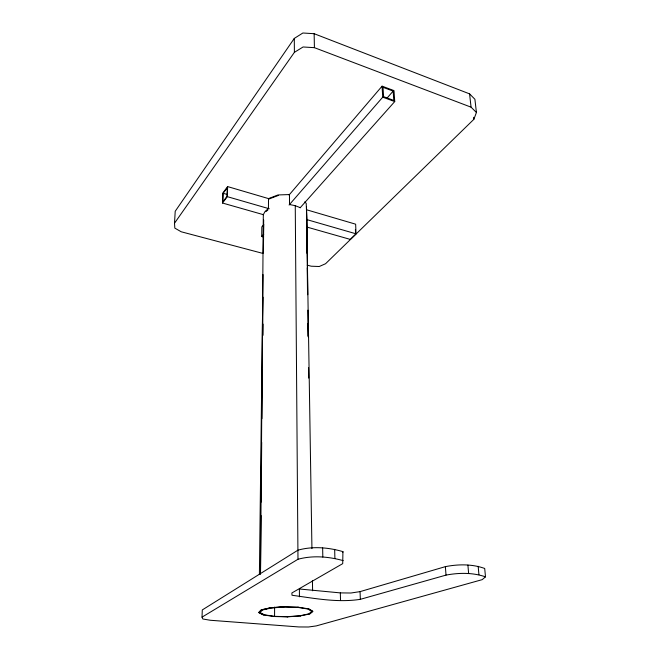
<?xml version="1.0" encoding="UTF-8"?>
<svg xmlns="http://www.w3.org/2000/svg" width="660" height="660" viewBox="0 0 660 660"><rect width="100%" height="100%" fill="white"/><g stroke="black" fill="none" stroke-linecap="round" stroke-linejoin="round"><path stroke-width="0.99" d="M274.568 616.341L264.536 614.839L260.015 612.529L262.399 610.013L271.276 607.976L284.295 607.002L297.767 607.39L307.857 609.007L311.85 611.391L308.872 613.866L299.937 615.78L287.455 616.679L274.568 616.341L274.601 607.093M261.03 515.485L260.494 574.183L263.307 214.648L265.122 211.398L268.438 208.535L268.513 198.602L278.009 194.947L289.468 194.56L289.509 204.526L295.259 205.681L300.242 207.677M261.154 502.095L261.69 442.365M261.913 418.679L262.35 370.285M262.663 335.272L263.01 297.165M263.414 252.887L263.67 225.085M263.596 237.039L261.723 236.527L261.822 226.908L263.827 224.565M262.894 335.412L263.01 324.085M259.397 574.431L263.018 274.56M263.274 252.92L263.678 219.937M263.579 214.723L222.494 203.032L227.312 196.663L227.626 186.59L269.759 198.965M223.162 193.289L222.882 201.803L226.974 196.391L227.238 187.828L223.162 193.289L227.056 194.419M222.494 203.032L222.833 193.025L227.626 186.59M485.496 576.848L482.18 579.653L316.272 625.911L308.451 627L298.914 626.951L210.218 620.251L202.834 618.981L202.026 617.133L202.29 609.931L297.916 550.184C312.568 546.034 328.424 547.412 342.92 551.62L342.721 563.64L291.868 592.969L292.025 595.254C314.457 598.356 337.697 602.877 360.335 599.33L446.02 575.107C459.005 572.649 472.906 572.467 485.496 576.848L484.704 568.466C472.205 563.945 458.304 564.11 445.376 566.643L360.063 591.624L350.93 593.01L340.329 592.894L299.384 588.992L299.45 596.83M262.573 253.325L181.228 231.784L174.826 228.121L174.504 223.228L175.213 211.266L294.286 38.412L302.882 33L314.135 33.701L469.573 93.868L474.903 99.264L476.429 112.497L473.831 119.353L325.553 263.736L319.242 266.508L311.182 266.203L307.213 265.147M342.804 552.404L342.92 551.62M174.504 223.228L294.393 52.346L303.072 46.975L314.416 47.669L471.067 107.168L476.429 112.497M289.047 195.046L382.074 86.163L393.995 90.61L394.729 101.574L300.143 207.793M261.723 236.527L263.744 234.193M289.088 205.012L382.734 97.168L382.074 86.163M387.073 98.051L393.162 91.096L383.023 87.318L383.592 96.674L393.781 100.419L393.162 91.096M306.76 209.831L355.641 224.185L356.037 233.813L350.287 239.407L306.661 226.99M265.939 211.629L267.943 209.913M309.54 613.915L312.642 611.341L308.5 608.858M202.026 617.133L297.982 559.259C312.716 555.233 328.589 556.553 343.175 560.629M270.311 198.487L278.305 195.451M300.234 615.92L309.812 613.94L312.931 611.366L308.781 608.883L297.982 607.167M284.229 606.788L270.649 607.802L261.401 609.931L258.935 612.554L263.653 614.955M287.232 616.852L300.506 615.937M273.826 616.498L287.512 616.869M298.271 607.192L283.932 606.763L270.361 607.778L261.113 609.906L258.646 612.529L263.373 614.93L274.106 616.522M227.312 196.663L269.28 208.774M304.689 201.927L306.207 203.321L306.85 219.615L356.037 233.813M382.734 97.168L394.729 101.574M473.599 117.331L473.831 119.353M469.573 93.868L471.067 107.168M478.162 566.305L478.937 574.761M467.907 565.1L468.641 573.598M445.376 566.643L446.02 575.107M355.402 229.424L355.567 233.508M360.063 591.624L360.335 599.33M340.329 592.894L340.535 600.575M334.67 549.359L334.892 558.434M314.135 33.701L314.416 47.669M322.649 547.94L322.822 557.073M311.933 548.608L306.496 207.05L307.057 253.374M312.436 580.503L312.601 590.791M307.23 267.787L307.543 294.558M307.89 323.383L308.055 336.765M306.85 219.615L307.709 294.731M307.89 310.159L308.187 335.882M308.55 367.785L308.665 378.073M294.286 38.412L294.393 52.346M295.259 205.681L297.982 559.259"/></g></svg>
